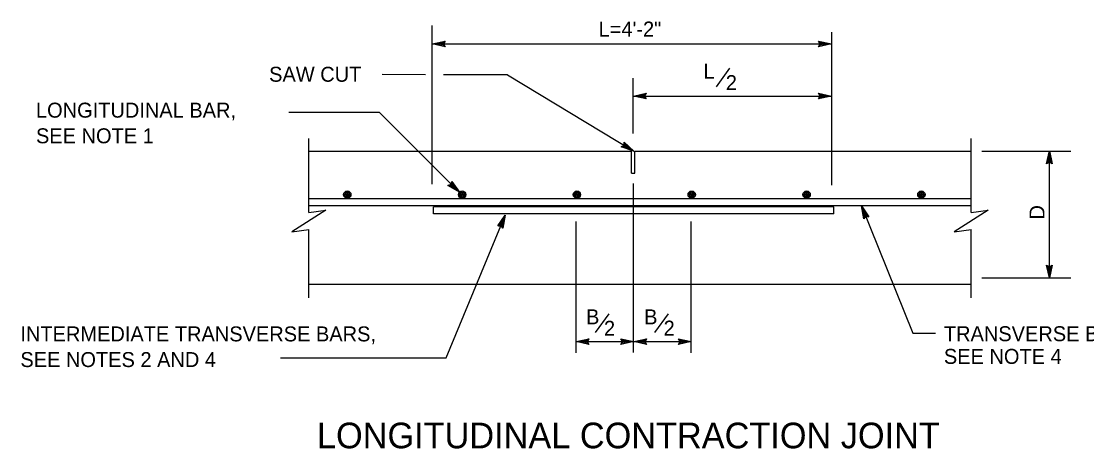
# Model space of a CAD drawing. Extents: x -893 to 867, y -474 to 712.
# Drawn here: x -67.3 to 431.3, y -102.4 to 97.5 of the extents above; entities that cross this region are included whole.
import ezdxf

# ---------------------------------------------------------------- set-up
doc = ezdxf.new("R2010")
doc.units = 0
for name, color, linetype in [('rd_PAVEMENT', 7, 'Continuous'), ('rd_PAVEMENT-anno', 7, 'Continuous'), ('STR_Concrete A', 7, 'Continuous'), ('STR_Reinforcement A', 7, 'Continuous'), ('STR_Reinforcement B', 7, 'Continuous'), ('STR_Reinforcement E', 7, 'Continuous')]:
    doc.layers.add(name, color=color, linetype=linetype)

msp = doc.modelspace()

# ---------------------------------------------------------------- linework, layer by layer
at = {"layer": 'rd_PAVEMENT'}
for p, q in [((75.26, 9.1), (59.26, -0.9)), ((67.26, 8.1), (75.26, 9.1)), ((385.27, 9.1), (369.27, -0.9)), ((377.27, 8.1), (385.27, 9.1)), ((59.26, -0.9), (67.26, 0.1)), ((369.27, -0.9), (377.27, 0.1))]:
    msp.add_line(p, q, dxfattribs=at)
at = {"layer": 'rd_PAVEMENT-anno'}
for p, q in [((125.01, 21.3), (125.01, 95.54)), ((311.82, 92.41), (311.82, 20.82)), ((125.01, 86.9), (311.82, 86.9)), ((125.01, 86.9), (125.01, 86.9)), ((131.01, 88.23), (131.01, 88.23)), ((131.01, 85.56), (131.01, 85.56)), ((305.82, 88.23), (305.82, 88.23)), ((305.82, 85.56), (305.82, 85.56)), ((311.82, 86.89), (311.82, 86.89)), ((258, 66.78), (264.36, 75.51)), ((121.81, 72.51), (101.5, 72.55)), ((160.3, 72.44), (130.29, 72.49)), ((160.3, 72.44), (219.31, 36.7)), ((218.94, 70.83), (218.94, 45.04)), ((219.09, 62.5), (311.82, 62.5)), ((219.13, 62.51), (219.13, 62.51)), ((225.13, 63.84), (225.13, 63.84)), ((225.13, 61.17), (225.13, 61.17)), ((305.82, 63.85), (305.82, 63.85)), ((305.82, 61.18), (305.82, 61.18)), ((311.82, 62.51), (311.82, 62.51)), ((57.81, 55.03), (100.21, 55.03)), ((100.21, 55.03), (137.65, 17.59)), ((214.85, 41.03), (214.85, 41.03)), ((213.47, 38.74), (213.47, 38.74)), ((219.3, 36.77), (219.3, 36.77)), ((382.27, 36.72), (423.85, 36.72)), ((412.51, 30.86), (413.85, 36.86)), ((412.87, 31.08), (413.85, 35.48)), ((413.85, 36.86), (413.85, 36.86)), ((413.85, 36.86), (415.18, 30.86)), ((413.85, -22.51), (413.85, 36.72)), ((413.86, 35.47), (414.82, 31.09)), ((413.85, 31.66), (412.51, 30.86)), ((412.51, 30.86), (412.51, 30.86)), ((413.23, 31.31), (413.85, 34.1)), ((413.58, 31.49), (413.85, 32.72)), ((413.85, 34.1), (414.48, 31.27)), ((413.85, 32.72), (414.12, 31.51)), ((415.18, 30.86), (413.85, 31.66)), ((415.18, 30.86), (415.18, 30.86)), ((132.34, 20.65), (132.34, 20.65)), ((134.12, 22.64), (134.12, 22.64)), ((219.28, -57.33), (219.28, 21.7)), ((137.7, 17.64), (137.7, 17.64)), ((325.94, 11.18), (325.94, 11.18)), ((325.99, 11.18), (350.01, -48.35)), ((131.47, -59.91), (159.01, 6.36)), ((159.17, 6.79), (159.17, 6.79)), ((326.94, 5.11), (326.94, 5.11)), ((329.42, 6.11), (329.42, 6.11)), ((155.63, 1.77), (155.63, 1.77)), ((158.1, 0.74), (158.1, 0.74)), ((192.3, -57.51), (192.3, 3.94)), ((246.27, -57.51), (246.27, 3.94)), ((413.85, -22.54), (412.52, -16.54)), ((412.52, -16.54), (412.52, -16.54)), ((412.52, -16.54), (413.85, -17.34)), ((413.85, -21.15), (412.88, -16.78)), ((413.86, -19.78), (413.23, -16.96)), ((413.86, -18.4), (413.59, -17.19)), ((413.85, -17.34), (415.19, -16.54)), ((415.19, -16.54), (413.85, -22.54)), ((414.84, -16.76), (413.85, -21.16)), ((414.48, -16.99), (413.86, -19.78)), ((414.13, -17.17), (413.86, -18.4)), ((415.19, -16.54), (415.19, -16.54)), ((382.27, -22.51), (423.85, -22.51)), ((413.85, -22.54), (413.85, -22.54)), ((201.49, -48.1), (207.85, -39.37)), ((229.19, -48.03), (235.55, -39.3)), ((350.01, -48.35), (360.57, -48.35)), ((192.3, -52.32), (246.27, -52.32)), ((192.34, -52.32), (192.34, -52.32)), ((198.34, -50.99), (198.34, -50.99)), ((198.34, -53.66), (198.34, -53.66)), ((213.31, -50.97), (213.31, -50.97)), ((213.31, -53.64), (213.31, -53.64)), ((219.31, -52.31), (219.31, -52.31)), ((219.33, -52.31), (219.33, -52.31)), ((225.33, -50.98), (225.33, -50.98)), ((225.33, -53.65), (225.33, -53.65)), ((240.26, -50.97), (240.26, -50.97)), ((240.26, -53.64), (240.26, -53.64)), ((246.26, -52.31), (246.26, -52.31)), ((54.01, -59.91), (131.47, -59.91))]:
    msp.add_line(p, q, dxfattribs=at)
for points in [[(131.01, 85.56), (125.01, 86.9), (131.01, 88.23), (130.79, 87.87), (126.4, 86.9), (130.8, 85.91), (130.58, 86.27), (127.77, 86.9), (130.58, 87.52), (130.37, 87.16), (129.15, 86.89), (130.37, 86.62), (130.21, 86.9), (131.01, 88.23), (130.21, 86.9)], [(305.82, 88.23), (311.82, 86.89), (305.82, 85.56), (306.03, 85.91), (310.43, 86.89), (306.03, 87.87), (306.25, 87.52), (309.06, 86.89), (306.25, 86.27), (306.46, 86.62), (307.68, 86.89), (306.46, 87.17), (306.62, 86.89), (305.82, 85.56), (306.62, 86.89)], [(225.13, 61.17), (219.13, 62.51), (225.13, 63.84), (224.92, 63.48), (220.52, 62.51), (224.92, 61.52), (224.71, 61.88), (221.89, 62.51), (224.7, 63.13), (224.49, 62.78), (223.27, 62.51), (224.49, 62.23), (224.33, 62.51), (225.13, 63.84), (224.33, 62.51)], [(305.82, 63.85), (311.82, 62.51), (305.82, 61.18), (306.03, 61.53), (310.43, 62.5), (306.03, 63.49), (306.25, 63.14), (309.06, 62.51), (306.25, 61.89), (306.46, 62.24), (307.68, 62.51), (306.46, 62.78), (306.62, 62.51), (305.82, 61.18), (306.62, 62.51)], [(214.85, 41.03), (219.3, 36.77), (213.47, 38.74), (213.84, 38.93), (218.1, 37.49), (214.85, 40.61), (214.85, 40.2), (216.93, 38.21), (214.2, 39.13), (214.57, 39.32), (215.75, 38.92), (214.85, 39.79), (214.85, 39.47), (213.47, 38.74), (214.85, 39.47)], [(134.12, 22.64), (137.7, 17.64), (132.34, 20.65), (132.74, 20.78), (136.66, 18.57), (134.05, 22.24), (133.97, 21.83), (135.64, 19.49), (133.13, 20.9), (133.53, 21.02), (134.62, 20.41), (133.89, 21.43), (133.83, 21.11), (132.34, 20.65), (133.83, 21.11)], [(326.94, 5.11), (325.94, 11.18), (329.42, 6.11), (329.01, 6.18), (326.47, 9.89), (327.19, 5.44), (327.44, 5.77), (326.97, 8.61), (328.6, 6.24), (328.19, 6.31), (327.49, 7.33), (327.69, 6.1), (327.89, 6.35), (329.42, 6.11), (327.89, 6.35)], [(155.63, 1.77), (159.17, 6.79), (158.1, 0.74), (157.85, 1.07), (158.64, 5.51), (156.04, 1.83), (156.45, 1.89), (158.11, 4.24), (157.61, 1.41), (157.36, 1.74), (157.58, 2.97), (156.86, 1.95), (157.18, 1.99), (158.1, 0.74), (157.18, 1.99)], [(198.34, -53.66), (192.34, -52.32), (198.34, -50.99), (198.12, -51.35), (193.73, -52.32), (198.12, -53.31), (197.91, -52.95), (195.1, -52.32), (197.91, -51.7), (197.7, -52.05), (196.48, -52.32), (197.7, -52.6), (197.54, -52.32), (198.34, -50.99), (197.54, -52.32)], [(213.31, -50.97), (219.31, -52.31), (213.31, -53.65), (213.53, -53.29), (217.92, -52.32), (213.52, -51.33), (213.74, -51.68), (216.55, -52.31), (213.74, -52.94), (213.95, -52.58), (215.17, -52.31), (213.95, -52.04), (214.11, -52.31), (213.31, -53.65), (214.11, -52.31)], [(225.33, -53.65), (219.33, -52.31), (225.33, -50.98), (225.12, -51.33), (220.72, -52.31), (225.12, -53.29), (224.91, -52.94), (222.1, -52.31), (224.91, -51.69), (224.69, -52.04), (223.48, -52.31), (224.7, -52.59), (224.53, -52.31), (225.33, -50.98), (224.53, -52.31)], [(240.26, -50.97), (246.26, -52.31), (240.26, -53.64), (240.47, -53.29), (244.87, -52.32), (240.47, -51.33), (240.68, -51.68), (243.5, -52.31), (240.69, -52.93), (240.9, -52.58), (242.12, -52.31), (240.9, -52.04), (241.06, -52.31), (240.26, -53.64), (241.06, -52.31)]]:
    msp.add_lwpolyline(points, close=True, dxfattribs=at)
at = {"layer": 'STR_Concrete A'}
for p, q in [((67.26, 8.1), (67.26, 42.7)), ((377.27, 8.1), (377.27, 42.7)), ((67.26, 36.84), (218.34, 36.84)), ((218.33, 26.5), (218.33, 36.84)), ((219.85, 36.84), (377.27, 36.84)), ((219.85, 26.5), (219.85, 36.84)), ((218.33, 26.5), (219.85, 26.5)), ((67.26, -31.76), (67.26, 0.1)), ((377.27, -31.76), (377.27, 0.1)), ((67.26, -25.45), (377.27, -25.45))]:
    msp.add_line(p, q, dxfattribs=at)
at = {"layer": 'STR_Reinforcement A'}
for centre, radius in [((85.26, 16.44), 1.72), ((85.26, 16.44), 1.29), ((85.26, 16.44), 0.86), ((85.26, 16.44), 0.43), ((139.04, 16.44), 1.72), ((139.04, 16.44), 1.29), ((139.04, 16.44), 0.86), ((139.04, 16.44), 0.43), ((192.73, 16.44), 1.72), ((192.73, 16.44), 1.29), ((192.73, 16.44), 0.86), ((192.73, 16.44), 0.43), ((246.45, 16.4), 1.72), ((246.45, 16.4), 1.29), ((246.45, 16.4), 0.86), ((246.45, 16.4), 0.43), ((300.25, 16.44), 1.72), ((300.25, 16.44), 1.29), ((300.25, 16.44), 0.86), ((300.25, 16.44), 0.43), ((353.93, 16.44), 1.72), ((353.93, 16.44), 1.29), ((353.93, 16.44), 0.86), ((353.93, 16.44), 0.43)]:
    msp.add_circle(centre, radius, dxfattribs=at)
at = {"layer": 'STR_Reinforcement B'}
for p, q in [((377.27, 14.43), (67.26, 14.43)), ((377.27, 11.2), (67.26, 11.2))]:
    msp.add_line(p, q, dxfattribs=at)
at = {"layer": 'STR_Reinforcement E'}
for p, q in [((312.93, 10.75), (125.56, 10.75)), ((125.66, 7.53), (125.66, 10.75)), ((312.93, 7.53), (312.93, 10.75)), ((312.92, 7.53), (125.56, 7.53))]:
    msp.add_line(p, q, dxfattribs=at)

# ---------------------------------------------------------------- texts
at = {"layer": 'rd_PAVEMENT-anno'}
for s, height, p in [('L=4\'-2"', 7, (202.88, 90.38)), ('SAW CUT', 7, (48.66, 69.22)), ('L', 7, (251.98, 70.69)), ('2', 7, (262.41, 65.31)), ('LONGITUDINAL BAR,', 7, (-60.46, 52.44)), ('SEE NOTE 1', 7, (-60.46, 40.44)), ('B', 7, (196.99, -44.2)), ('B', 7, (224.18, -44.22)), ('2', 7, (205.39, -49.57)), ('2', 7, (233.3, -49.5)), ('INTERMEDIATE TRANSVERSE BARS,', 7, (-67.76, -52.2)), ('TRANSVERSE BAR,', 7, (364.48, -52.11)), ('SEE NOTES 2 AND 4', 7, (-67.76, -64.2)), ('SEE NOTE 4', 7, (364.48, -62.71)), ('LONGITUDINAL CONTRACTION JOINT', 12, (71.05, -102.2))]:
    msp.add_text(s, height=height, dxfattribs=at).set_placement(p)
msp.add_text('D', height=7, rotation=90, dxfattribs=at).set_placement((411.57, 4.78))

doc.saveas('drawing.dxf')
